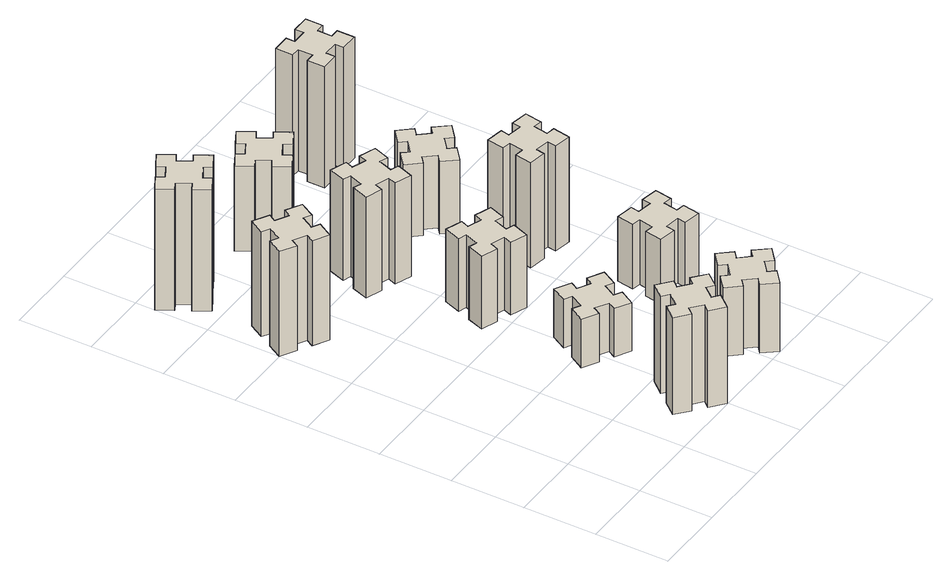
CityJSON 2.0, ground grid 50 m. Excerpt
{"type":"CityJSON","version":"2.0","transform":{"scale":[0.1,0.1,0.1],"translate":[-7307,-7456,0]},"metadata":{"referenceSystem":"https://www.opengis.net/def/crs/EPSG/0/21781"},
"CityObjects":{
"building1":{"type":"Building","attributes":{"class":"1000","function":"1000","usage":"1000","yearOfConstruction":2016,"roofType":"1000","measuredHeight":78,"storeysAboveGround":30,"storeysBelowGround":0},"geometry":[{"type":"Solid","lod":"1","boundaries":[[[[0,1,2,3,4,5,6,7,8,9,10,11,12,13,14,15,16,17,18,19]],[[17,16,20,21]],[[16,15,22,20]],[[15,14,23,22]],[[14,13,24,23]],[[13,12,25,24]],[[12,11,26,25]],[[11,10,27,26]],[[10,9,28,27]],[[9,8,29,28]],[[8,7,30,29]],[[7,6,31,30]],[[6,5,32,31]],[[5,4,33,32]],[[4,3,34,33]],[[3,2,35,34]],[[2,1,36,35]],[[1,0,37,36]],[[0,19,38,37]],[[19,18,39,38]],[[18,17,21,39]],[[24,25,26,27,28,29,30,31,32,33,34,35,36,37,38,39,21,20,22,23]]]]}]},
"building2":{"type":"Building","attributes":{"class":"1000","function":"1000","usage":"1000","yearOfConstruction":2016,"roofType":"1000","measuredHeight":72,"storeysAboveGround":30,"storeysBelowGround":0},"geometry":[{"type":"Solid","lod":"1","boundaries":[[[[40,41,42,43,44,45,46,47,48,49,50,51,52,53,54,55,56,57,58,59]],[[57,56,60,61]],[[56,55,62,60]],[[55,54,63,62]],[[54,53,64,63]],[[53,52,65,64]],[[52,51,66,65]],[[51,50,67,66]],[[50,49,68,67]],[[49,48,69,68]],[[48,47,70,69]],[[47,46,71,70]],[[46,45,72,71]],[[45,44,73,72]],[[44,43,74,73]],[[43,42,75,74]],[[42,41,76,75]],[[41,40,77,76]],[[40,59,78,77]],[[59,58,79,78]],[[58,57,61,79]],[[64,65,66,67,68,69,70,71,72,73,74,75,76,77,78,79,61,60,62,63]]]]}]},
"building3":{"type":"Building","attributes":{"class":"1000","function":"1000","usage":"1000","yearOfConstruction":2016,"roofType":"1000","measuredHeight":90,"storeysAboveGround":30,"storeysBelowGround":0},"geometry":[{"type":"Solid","lod":"1","boundaries":[[[[80,81,82,83,84,85,86,87,88,89,90,91,92,93,94,95,96,97,98,99]],[[97,96,100,101]],[[96,95,102,100]],[[95,94,103,102]],[[94,93,104,103]],[[93,92,105,104]],[[92,91,106,105]],[[91,90,107,106]],[[90,89,108,107]],[[89,88,109,108]],[[88,87,110,109]],[[87,86,111,110]],[[86,85,112,111]],[[85,84,113,112]],[[84,83,114,113]],[[83,82,115,114]],[[82,81,116,115]],[[81,80,117,116]],[[80,99,118,117]],[[99,98,119,118]],[[98,97,101,119]],[[104,105,106,107,108,109,110,111,112,113,114,115,116,117,118,119,101,100,102,103]]]]}]},
"building4":{"type":"Building","attributes":{"class":"1000","function":"1000","usage":"1000","yearOfConstruction":2016,"roofType":"1000","measuredHeight":36,"storeysAboveGround":30,"storeysBelowGround":0},"geometry":[{"type":"Solid","lod":"1","boundaries":[[[[120,121,122,123,124,125,126,127,128,129,130,131,132,133,134,135,136,137,138,139]],[[137,136,140,141]],[[136,135,142,140]],[[135,134,143,142]],[[134,133,144,143]],[[133,132,145,144]],[[132,131,146,145]],[[131,130,147,146]],[[130,129,148,147]],[[129,128,149,148]],[[128,127,150,149]],[[127,126,151,150]],[[126,125,152,151]],[[125,124,153,152]],[[124,123,154,153]],[[123,122,155,154]],[[122,121,156,155]],[[121,120,157,156]],[[120,139,158,157]],[[139,138,159,158]],[[138,137,141,159]],[[144,145,146,147,148,149,150,151,152,153,154,155,156,157,158,159,141,140,142,143]]]]}]},
"building5":{"type":"Building","attributes":{"class":"1000","function":"1000","usage":"1000","yearOfConstruction":2016,"roofType":"1000","measuredHeight":54,"storeysAboveGround":30,"storeysBelowGround":0},"geometry":[{"type":"Solid","lod":"1","boundaries":[[[[160,161,162,163,164,165,166,167,168,169,170,171,172,173,174,175,176,177,178,179]],[[177,176,180,181]],[[176,175,182,180]],[[175,174,183,182]],[[174,173,184,183]],[[173,172,185,184]],[[172,171,186,185]],[[171,170,187,186]],[[170,169,188,187]],[[169,168,189,188]],[[168,167,190,189]],[[167,166,191,190]],[[166,165,192,191]],[[165,164,193,192]],[[164,163,194,193]],[[163,162,195,194]],[[162,161,196,195]],[[161,160,197,196]],[[160,179,198,197]],[[179,178,199,198]],[[178,177,181,199]],[[184,185,186,187,188,189,190,191,192,193,194,195,196,197,198,199,181,180,182,183]]]]}]},
"building6":{"type":"Building","attributes":{"class":"1000","function":"1000","usage":"1000","yearOfConstruction":2016,"roofType":"1000","measuredHeight":51,"storeysAboveGround":30,"storeysBelowGround":0},"geometry":[{"type":"Solid","lod":"1","boundaries":[[[[200,201,202,203,204,205,206,207,208,209,210,211,212,213,214,215,216,217,218,219]],[[217,216,220,221]],[[216,215,222,220]],[[215,214,223,222]],[[214,213,224,223]],[[213,212,225,224]],[[212,211,226,225]],[[211,210,227,226]],[[210,209,228,227]],[[209,208,229,228]],[[208,207,230,229]],[[207,206,231,230]],[[206,205,232,231]],[[205,204,233,232]],[[204,203,234,233]],[[203,202,235,234]],[[202,201,236,235]],[[201,200,237,236]],[[200,219,238,237]],[[219,218,239,238]],[[218,217,221,239]],[[224,225,226,227,228,229,230,231,232,233,234,235,236,237,238,239,221,220,222,223]]]]}]},
"building7":{"type":"Building","attributes":{"class":"1000","function":"1000","usage":"1000","yearOfConstruction":2016,"roofType":"1000","measuredHeight":75,"storeysAboveGround":30,"storeysBelowGround":0},"geometry":[{"type":"Solid","lod":"1","boundaries":[[[[240,241,242,243,244,245,246,247,248,249,250,251,252,253,254,255,256,257,258,259]],[[257,256,260,261]],[[256,255,262,260]],[[255,254,263,262]],[[254,253,264,263]],[[253,252,265,264]],[[252,251,266,265]],[[251,250,267,266]],[[250,249,268,267]],[[249,248,269,268]],[[248,247,270,269]],[[247,246,271,270]],[[246,245,272,271]],[[245,244,273,272]],[[244,243,274,273]],[[243,242,275,274]],[[242,241,276,275]],[[241,240,277,276]],[[240,259,278,277]],[[259,258,279,278]],[[258,257,261,279]],[[264,265,266,267,268,269,270,271,272,273,274,275,276,277,278,279,261,260,262,263]]]]}]},
"building8":{"type":"Building","attributes":{"class":"1000","function":"1000","usage":"1000","yearOfConstruction":2016,"roofType":"1000","measuredHeight":63,"storeysAboveGround":30,"storeysBelowGround":0},"geometry":[{"type":"Solid","lod":"1","boundaries":[[[[280,281,282,283,284,285,286,287,288,289,290,291,292,293,294,295,296,297,298,299]],[[297,296,300,301]],[[296,295,302,300]],[[295,294,303,302]],[[294,293,304,303]],[[293,292,305,304]],[[292,291,306,305]],[[291,290,307,306]],[[290,289,308,307]],[[289,288,309,308]],[[288,287,310,309]],[[287,286,311,310]],[[286,285,312,311]],[[285,284,313,312]],[[284,283,314,313]],[[283,282,315,314]],[[282,281,316,315]],[[281,280,317,316]],[[280,299,318,317]],[[299,298,319,318]],[[298,297,301,319]],[[304,305,306,307,308,309,310,311,312,313,314,315,316,317,318,319,301,300,302,303]]]]}]},
"building9":{"type":"Building","attributes":{"class":"1000","function":"1000","usage":"1000","yearOfConstruction":2016,"roofType":"1000","measuredHeight":48,"storeysAboveGround":30,"storeysBelowGround":0},"geometry":[{"type":"Solid","lod":"1","boundaries":[[[[320,321,322,323,324,325,326,327,328,329,330,331,332,333,334,335,336,337,338,339]],[[337,336,340,341]],[[336,335,342,340]],[[335,334,343,342]],[[334,333,344,343]],[[333,332,345,344]],[[332,331,346,345]],[[331,330,347,346]],[[330,329,348,347]],[[329,328,349,348]],[[328,327,350,349]],[[327,326,351,350]],[[326,325,352,351]],[[325,324,353,352]],[[324,323,354,353]],[[323,322,355,354]],[[322,321,356,355]],[[321,320,357,356]],[[320,339,358,357]],[[339,338,359,358]],[[338,337,341,359]],[[344,345,346,347,348,349,350,351,352,353,354,355,356,357,358,359,341,340,342,343]]]]}]},
"building10":{"type":"Building","attributes":{"class":"1000","function":"1000","usage":"1000","yearOfConstruction":2016,"roofType":"1000","measuredHeight":78,"storeysAboveGround":30,"storeysBelowGround":0},"geometry":[{"type":"Solid","lod":"1","boundaries":[[[[360,361,362,363,364,365,366,367,368,369,370,371,372,373,374,375,376,377,378,379]],[[377,376,380,381]],[[376,375,382,380]],[[375,374,383,382]],[[374,373,384,383]],[[373,372,385,384]],[[372,371,386,385]],[[371,370,387,386]],[[370,369,388,387]],[[369,368,389,388]],[[368,367,390,389]],[[367,366,391,390]],[[366,365,392,391]],[[365,364,393,392]],[[364,363,394,393]],[[363,362,395,394]],[[362,361,396,395]],[[361,360,397,396]],[[360,379,398,397]],[[379,378,399,398]],[[378,377,381,399]],[[384,385,386,387,388,389,390,391,392,393,394,395,396,397,398,399,381,380,382,383]]]]}]},
"building11":{"type":"Building","attributes":{"class":"1000","function":"1000","usage":"1000","yearOfConstruction":2016,"roofType":"1000","measuredHeight":54,"storeysAboveGround":30,"storeysBelowGround":0},"geometry":[{"type":"Solid","lod":"1","boundaries":[[[[400,401,402,403,404,405,406,407,408,409,410,411,412,413,414,415,416,417,418,419]],[[417,416,420,421]],[[416,415,422,420]],[[415,414,423,422]],[[414,413,424,423]],[[413,412,425,424]],[[412,411,426,425]],[[411,410,427,426]],[[410,409,428,427]],[[409,408,429,428]],[[408,407,430,429]],[[407,406,431,430]],[[406,405,432,431]],[[405,404,433,432]],[[404,403,434,433]],[[403,402,435,434]],[[402,401,436,435]],[[401,400,437,436]],[[400,419,438,437]],[[419,418,439,438]],[[418,417,421,439]],[[424,425,426,427,428,429,430,431,432,433,434,435,436,437,438,439,421,420,422,423]]]]}]},
"building12":{"type":"Building","attributes":{"class":"1000","function":"1000","usage":"1000","yearOfConstruction":2016,"roofType":"1000","measuredHeight":90,"storeysAboveGround":30,"storeysBelowGround":0},"geometry":[{"type":"Solid","lod":"1","boundaries":[[[[440,441,442,443,444,445,446,447,448,449,450,451,452,453,454,455,456,457,458,459]],[[457,456,460,461]],[[456,455,462,460]],[[455,454,463,462]],[[454,453,464,463]],[[453,452,465,464]],[[452,451,466,465]],[[451,450,467,466]],[[450,449,468,467]],[[449,448,469,468]],[[448,447,470,469]],[[447,446,471,470]],[[446,445,472,471]],[[445,444,473,472]],[[444,443,474,473]],[[443,442,475,474]],[[442,441,476,475]],[[441,440,477,476]],[[440,459,478,477]],[[459,458,479,478]],[[458,457,461,479]],[[464,465,466,467,468,469,470,471,472,473,474,475,476,477,478,479,461,460,462,463]]]]}]}
},
"vertices":[
[306,2467,0],[356,2554,0],[408,2524,0],[468,2628,0],[364,2688,0],[334,2636,0],[247,2686,0],[277,2738,0],[173,2798,0],[113,2694,0],[165,2664,0],[115,2577,0],[63,2607,0],[3,2503,0],[107,2443,0],[137,2495,0],[224,2445,0],[194,2393,0],[298,2333,0],[358,2437,0],[224,2445,780],[194,2393,780],[137,2495,780],[107,2443,780],[3,2503,780],[63,2607,780],[115,2577,780],[165,2664,780],[113,2694,780],[173,2798,780],[277,2738,780],[247,2686,780],[334,2636,780],[364,2688,780],[468,2628,780],[408,2524,780],[356,2554,780],[306,2467,780],[358,2437,780],[298,2333,780],
[866,193,0],[943,129,0],[904,83,0],[996,6,0],[1073,98,0],[1027,136,0],[1092,213,0],[1138,174,0],[1215,266,0],[1123,343,0],[1084,297,0],[1008,362,0],[1046,408,0],[954,485,0],[877,393,0],[923,354,0],[859,278,0],[813,316,0],[736,224,0],[828,147,0],[859,278,720],[813,316,720],[923,354,720],[877,393,720],[954,485,720],[1046,408,720],[1008,362,720],[1084,297,720],[1123,343,720],[1215,266,720],[1138,174,720],[1092,213,720],[1027,136,720],[1073,98,720],[996,6,720],[904,83,720],[943,129,720],[866,193,720],[828,147,720],[736,224,720],
[224,3426,0],[137,3376,0],[107,3428,0],[3,3368,0],[63,3264,0],[115,3294,0],[165,3207,0],[113,3177,0],[173,3073,0],[277,3133,0],[247,3185,0],[334,3235,0],[364,3183,0],[468,3243,0],[408,3347,0],[356,3317,0],[306,3404,0],[358,3434,0],[298,3538,0],[194,3478,0],[306,3404,900],[358,3434,900],[356,3317,900],[408,3347,900],[468,3243,900],[364,3183,900],[334,3235,900],[247,3185,900],[277,3133,900],[173,3073,900],[113,3177,900],[165,3207,900],[115,3294,900],[63,3264,900],[3,3368,900],[107,3428,900],[137,3376,900],[224,3426,900],[194,3478,900],[298,3538,900],
[1174,1056,0],[1087,1106,0],[1117,1158,0],[1013,1218,0],[953,1114,0],[1005,1084,0],[955,997,0],[903,1027,0],[843,923,0],[947,863,0],[977,915,0],[1064,865,0],[1034,813,0],[1138,753,0],[1198,857,0],[1146,887,0],[1196,974,0],[1248,944,0],[1308,1048,0],[1204,1108,0],[1196,974,360],[1248,944,360],[1146,887,360],[1198,857,360],[1138,753,360],[1034,813,360],[1064,865,360],[977,915,360],[947,863,360],[843,923,360],[903,1027,360],[955,997,360],[1005,1084,360],[953,1114,360],[1013,1218,360],[1117,1158,360],[1087,1106,360],[1174,1056,360],[1204,1108,360],[1308,1048,360],
[991,1639,0],[1085,1605,0],[1064,1549,0],[1177,1507,0],[1218,1620,0],[1162,1641,0],[1196,1735,0],[1252,1714,0],[1293,1827,0],[1180,1868,0],[1160,1812,0],[1066,1846,0],[1087,1902,0],[974,1943,0],[933,1830,0],[989,1810,0],[955,1716,0],[899,1737,0],[857,1624,0],[970,1583,0],[955,1716,540],[899,1737,540],[989,1810,540],[933,1830,540],[974,1943,540],[1087,1902,540],[1066,1846,540],[1160,1812,540],[1180,1868,540],[1293,1827,540],[1252,1714,540],[1196,1735,540],[1162,1641,540],[1218,1620,540],[1177,1507,540],[1064,1549,540],[1085,1605,540],[991,1639,540],[970,1583,540],[857,1624,540],
[1648,129,0],[1724,193,0],[1763,147,0],[1855,224,0],[1778,316,0],[1732,278,0],[1667,354,0],[1713,393,0],[1636,485,0],[1544,408,0],[1583,362,0],[1506,297,0],[1468,343,0],[1376,266,0],[1453,174,0],[1499,213,0],[1563,136,0],[1517,98,0],[1594,6,0],[1686,83,0],[1563,136,510],[1517,98,510],[1499,213,510],[1453,174,510],[1376,266,510],[1468,343,510],[1506,297,510],[1583,362,510],[1544,408,510],[1636,485,510],[1713,393,510],[1667,354,510],[1732,278,510],[1778,316,510],[1855,224,510],[1763,147,510],[1724,193,510],[1648,129,510],[1686,83,510],[1594,6,510],
[891,2379,0],[985,2345,0],[964,2289,0],[1077,2247,0],[1118,2360,0],[1062,2381,0],[1096,2475,0],[1152,2454,0],[1193,2567,0],[1080,2608,0],[1060,2552,0],[966,2586,0],[987,2642,0],[874,2683,0],[833,2570,0],[889,2550,0],[855,2456,0],[799,2477,0],[757,2364,0],[870,2323,0],[855,2456,750],[799,2477,750],[889,2550,750],[833,2570,750],[874,2683,750],[987,2642,750],[966,2586,750],[1060,2552,750],[1080,2608,750],[1193,2567,750],[1152,2454,750],[1096,2475,750],[1062,2381,750],[1118,2360,750],[1077,2247,750],[964,2289,750],[985,2345,750],[891,2379,750],[870,2323,750],[757,2364,750],
[1096,3217,0],[1046,3304,0],[1098,3334,0],[1038,3438,0],[934,3378,0],[964,3326,0],[877,3276,0],[847,3328,0],[743,3268,0],[803,3164,0],[855,3194,0],[905,3107,0],[853,3077,0],[913,2973,0],[1017,3033,0],[987,3085,0],[1074,3135,0],[1104,3083,0],[1208,3143,0],[1148,3247,0],[1074,3135,630],[1104,3083,630],[987,3085,630],[1017,3033,630],[913,2973,630],[853,3077,630],[905,3107,630],[855,3194,630],[803,3164,630],[743,3268,630],[847,3328,630],[877,3276,630],[964,3326,630],[934,3378,630],[1038,3438,630],[1098,3334,630],[1046,3304,630],[1096,3217,630],[1148,3247,630],[1208,3143,630],
[1884,1085,0],[1785,1102,0],[1796,1161,0],[1677,1182,0],[1657,1064,0],[1716,1054,0],[1698,955,0],[1639,966,0],[1618,847,0],[1737,827,0],[1747,886,0],[1845,868,0],[1835,809,0],[1953,788,0],[1974,907,0],[1915,917,0],[1932,1015,0],[1991,1005,0],[2012,1123,0],[1894,1144,0],[1932,1015,480],[1991,1005,480],[1915,917,480],[1974,907,480],[1953,788,480],[1835,809,480],[1845,868,480],[1747,886,480],[1737,827,480],[1618,847,480],[1639,966,480],[1698,955,480],[1716,1054,480],[1657,1064,480],[1677,1182,480],[1796,1161,480],[1785,1102,480],[1884,1085,480],[1894,1144,480],[2012,1123,480],
[1784,1925,0],[1685,1942,0],[1696,2001,0],[1577,2022,0],[1557,1904,0],[1616,1894,0],[1598,1795,0],[1539,1806,0],[1518,1687,0],[1637,1667,0],[1647,1726,0],[1745,1708,0],[1735,1649,0],[1853,1628,0],[1874,1747,0],[1815,1757,0],[1832,1855,0],[1891,1845,0],[1912,1963,0],[1794,1984,0],[1832,1855,780],[1891,1845,780],[1815,1757,780],[1874,1747,780],[1853,1628,780],[1735,1649,780],[1745,1708,780],[1647,1726,780],[1637,1667,780],[1518,1687,780],[1539,1806,780],[1598,1795,780],[1616,1894,780],[1557,1904,780],[1577,2022,780],[1696,2001,780],[1685,1942,780],[1784,1925,780],[1794,1984,780],[1912,1963,780],
[1499,2433,0],[1563,2356,0],[1517,2318,0],[1594,2226,0],[1686,2303,0],[1648,2349,0],[1724,2413,0],[1763,2367,0],[1855,2444,0],[1778,2536,0],[1732,2498,0],[1667,2574,0],[1713,2613,0],[1636,2705,0],[1544,2628,0],[1583,2582,0],[1506,2517,0],[1468,2563,0],[1376,2486,0],[1453,2394,0],[1506,2517,540],[1468,2563,540],[1583,2582,540],[1544,2628,540],[1636,2705,540],[1713,2613,540],[1667,2574,540],[1732,2498,540],[1778,2536,540],[1855,2444,540],[1763,2367,540],[1724,2413,540],[1648,2349,540],[1686,2303,540],[1594,2226,540],[1517,2318,540],[1563,2356,540],[1499,2433,540],[1453,2394,540],[1376,2486,540],
[1665,3195,0],[1765,3195,0],[1765,3135,0],[1885,3135,0],[1885,3255,0],[1825,3255,0],[1825,3355,0],[1885,3355,0],[1885,3475,0],[1765,3475,0],[1765,3415,0],[1665,3415,0],[1665,3475,0],[1545,3475,0],[1545,3355,0],[1605,3355,0],[1605,3255,0],[1545,3255,0],[1545,3135,0],[1665,3135,0],[1605,3255,900],[1545,3255,900],[1605,3355,900],[1545,3355,900],[1545,3475,900],[1665,3475,900],[1665,3415,900],[1765,3415,900],[1765,3475,900],[1885,3475,900],[1885,3355,900],[1825,3355,900],[1825,3255,900],[1885,3255,900],[1885,3135,900],[1765,3135,900],[1765,3195,900],[1665,3195,900],[1665,3135,900],[1545,3135,900]
]}
